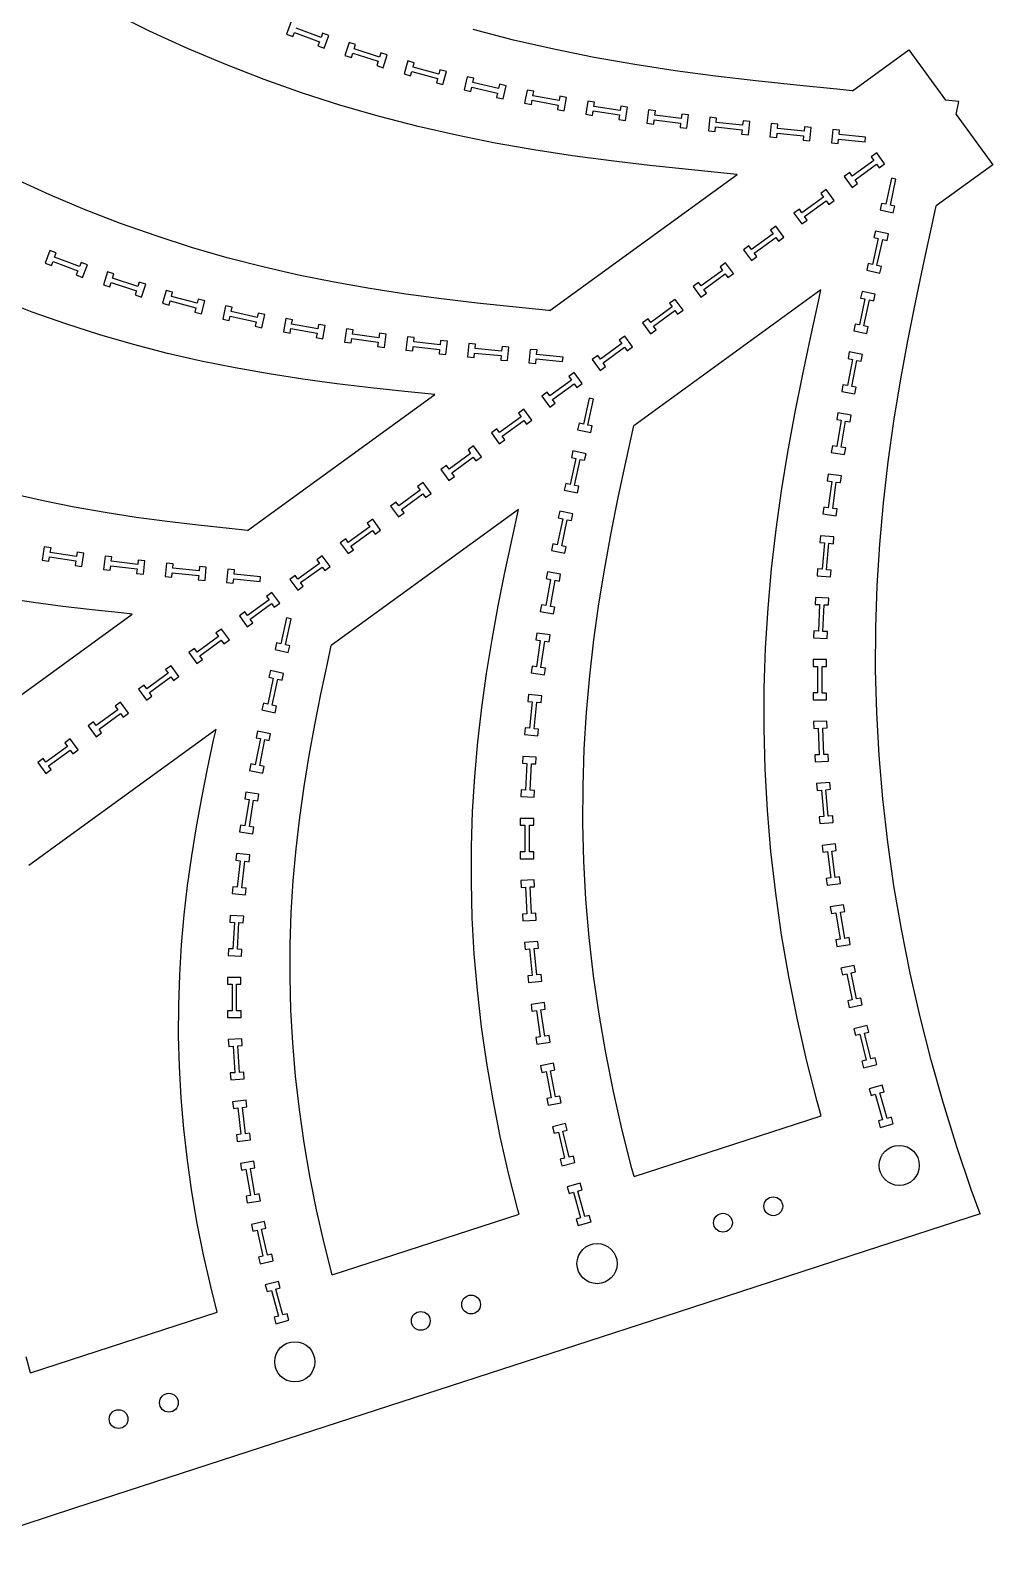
# Model space of a CAD drawing. Header units: inches. Extents: x 4 to 84.1, y 3.9 to 96.4.
# Drawn here: x 28.48 to 41.99, y 59.25 to 80.53 of the extents above; entities that cross this region are included whole.
import ezdxf

# ---------------------------------------------------------------- set-up
doc = ezdxf.new("R2010")
doc.units = ezdxf.units.IN
doc.layers.add('red', color=1, linetype='CONTINUOUS')

msp = doc.modelspace()

# ---------------------------------------------------------------- linework, layer by layer
for p, q in [((32.142, 80.654), (32.076, 80.477)), ((32.076, 80.477), (32.166, 80.443)), ((32.166, 80.443), (32.187, 80.502)), ((32.187, 80.502), (32.538, 80.372)), ((32.56, 80.432), (32.21, 80.562)), ((32.582, 80.491), (32.56, 80.432)), ((32.671, 80.458), (32.582, 80.491)), ((32.605, 80.28), (32.671, 80.458)), ((32.538, 80.372), (32.516, 80.314)), ((32.516, 80.314), (32.605, 80.28)), ((32.954, 80.36), (32.896, 80.18)), ((33.044, 80.33), (32.954, 80.36)), ((33.025, 80.271), (33.044, 80.33)), ((33.381, 80.156), (33.025, 80.271)), ((32.896, 80.18), (32.987, 80.151)), ((32.987, 80.151), (33.006, 80.21)), ((33.006, 80.21), (33.361, 80.096)), ((33.361, 80.096), (33.342, 80.036)), ((33.342, 80.036), (33.433, 80.007)), ((33.4, 80.216), (33.381, 80.156)), ((33.491, 80.187), (33.4, 80.216)), ((33.433, 80.007), (33.491, 80.187)), ((33.778, 80.101), (33.728, 79.919)), ((33.869, 80.076), (33.778, 80.101)), ((33.853, 80.016), (33.869, 80.076)), ((34.213, 79.917), (33.853, 80.016)), ((33.728, 79.919), (33.819, 79.894)), ((33.819, 79.894), (33.836, 79.954)), ((33.836, 79.954), (34.196, 79.855)), ((34.196, 79.855), (34.18, 79.795)), ((34.18, 79.795), (34.272, 79.77)), ((34.23, 79.977), (34.213, 79.917)), ((34.322, 79.952), (34.23, 79.977)), ((34.272, 79.77), (34.322, 79.952)), ((34.612, 79.879), (34.57, 79.695)), ((34.705, 79.858), (34.612, 79.879)), ((34.691, 79.797), (34.705, 79.858)), ((35.055, 79.714), (34.691, 79.797)), ((34.57, 79.695), (34.663, 79.674)), ((34.663, 79.674), (34.677, 79.735)), ((34.677, 79.735), (35.041, 79.651)), ((35.041, 79.651), (35.027, 79.59)), ((35.027, 79.59), (35.12, 79.569)), ((35.069, 79.775), (35.055, 79.714)), ((35.162, 79.753), (35.069, 79.775)), ((35.12, 79.569), (35.162, 79.753)), ((35.455, 79.692), (35.42, 79.507)), ((35.549, 79.675), (35.455, 79.692)), ((35.537, 79.613), (35.549, 79.675)), ((35.904, 79.545), (35.537, 79.613)), ((35.916, 79.606), (35.904, 79.545)), ((36.01, 79.588), (35.916, 79.606)), ((35.975, 79.403), (36.01, 79.588)), ((35.42, 79.507), (35.514, 79.489)), ((35.514, 79.489), (35.526, 79.551)), ((35.526, 79.551), (35.893, 79.482)), ((35.893, 79.482), (35.881, 79.42)), ((35.881, 79.42), (35.975, 79.403)), ((36.306, 79.538), (36.277, 79.352)), ((36.4, 79.524), (36.306, 79.538)), ((36.371, 79.337), (36.381, 79.399)), ((36.381, 79.399), (36.75, 79.343)), ((36.39, 79.462), (36.4, 79.524)), ((36.76, 79.406), (36.39, 79.462)), ((36.769, 79.468), (36.76, 79.406)), ((36.863, 79.454), (36.769, 79.468)), ((36.835, 79.267), (36.863, 79.454)), ((37.161, 79.413), (37.138, 79.226)), ((37.256, 79.401), (37.161, 79.413)), ((37.248, 79.339), (37.256, 79.401)), ((36.277, 79.352), (36.371, 79.337)), ((36.75, 79.343), (36.741, 79.281)), ((36.741, 79.281), (36.835, 79.267)), ((37.138, 79.226), (37.233, 79.214)), ((37.233, 79.214), (37.24, 79.276)), ((37.24, 79.276), (37.611, 79.23)), ((37.619, 79.293), (37.248, 79.339)), ((37.611, 79.23), (37.603, 79.168)), ((37.603, 79.168), (37.698, 79.156)), ((37.626, 79.355), (37.619, 79.293)), ((37.721, 79.344), (37.626, 79.355)), ((37.698, 79.156), (37.721, 79.344)), ((38.021, 79.31), (38.001, 79.122)), ((38.116, 79.3), (38.021, 79.31)), ((38.096, 79.112), (38.102, 79.174)), ((38.102, 79.174), (38.474, 79.136)), ((38.109, 79.238), (38.116, 79.3)), ((38.48, 79.199), (38.109, 79.238)), ((38.487, 79.261), (38.48, 79.199)), ((38.582, 79.251), (38.487, 79.261)), ((38.562, 79.063), (38.582, 79.251)), ((38.883, 79.222), (38.865, 79.034)), ((38.978, 79.213), (38.883, 79.222)), ((38.972, 79.151), (38.978, 79.213)), ((39.35, 79.177), (39.344, 79.115)), ((39.444, 79.168), (39.35, 79.177)), ((39.426, 78.98), (39.444, 79.168)), ((38.001, 79.122), (38.096, 79.112)), ((38.474, 79.136), (38.467, 79.073)), ((38.467, 79.073), (38.562, 79.063)), ((38.865, 79.034), (38.96, 79.025)), ((38.96, 79.025), (38.966, 79.087)), ((38.966, 79.087), (39.337, 79.051)), ((39.344, 79.115), (38.972, 79.151)), ((39.337, 79.051), (39.331, 78.989)), ((39.331, 78.989), (39.426, 78.98)), ((39.747, 79.139), (39.728, 78.951)), ((39.728, 78.951), (39.823, 78.941)), ((39.842, 79.129), (39.747, 79.139)), ((39.823, 78.941), (39.829, 79.003)), ((39.829, 79.003), (40.201, 78.966)), ((39.835, 79.067), (39.842, 79.129)), ((40.207, 79.03), (39.835, 79.067)), ((40.201, 78.966), (40.207, 79.03)), ((40.365, 78.811), (40.288, 78.755)), ((40.288, 78.755), (40.325, 78.704)), ((40.476, 78.658), (40.365, 78.811)), ((39.986, 78.535), (39.909, 78.479)), ((40.022, 78.485), (39.986, 78.535)), ((40.325, 78.704), (40.022, 78.485)), ((40.06, 78.433), (40.362, 78.653)), ((40.362, 78.653), (40.399, 78.602)), ((40.399, 78.602), (40.476, 78.658)), ((39.909, 78.479), (40.02, 78.326)), ((40.02, 78.326), (40.097, 78.382)), ((40.097, 78.382), (40.06, 78.433)), ((40.573, 78.454), (40.493, 78.089)), ((40.556, 78.075), (40.635, 78.44)), ((40.635, 78.44), (40.573, 78.454)), ((39.617, 78.19), (39.314, 77.97)), ((39.352, 77.919), (39.654, 78.138)), ((39.657, 78.297), (39.58, 78.241)), ((39.58, 78.241), (39.617, 78.19)), ((39.654, 78.138), (39.691, 78.088)), ((39.768, 78.144), (39.657, 78.297)), ((39.691, 78.088), (39.768, 78.144)), ((40.432, 78.102), (40.412, 78.009)), ((40.493, 78.089), (40.432, 78.102)), ((39.278, 78.021), (39.201, 77.965)), ((39.201, 77.965), (39.312, 77.812)), ((39.314, 77.97), (39.278, 78.021)), ((39.389, 77.868), (39.352, 77.919)), ((40.412, 78.009), (40.597, 77.969)), ((40.617, 78.062), (40.556, 78.075)), ((40.597, 77.969), (40.617, 78.062)), ((38.909, 77.676), (38.607, 77.456)), ((38.949, 77.782), (38.872, 77.726)), ((38.872, 77.726), (38.909, 77.676)), ((39.06, 77.629), (38.949, 77.782)), ((39.312, 77.812), (39.389, 77.868)), ((40.346, 77.713), (40.326, 77.62)), ((40.531, 77.672), (40.346, 77.713)), ((40.51, 77.579), (40.531, 77.672)), ((38.57, 77.507), (38.493, 77.451)), ((38.607, 77.456), (38.57, 77.507)), ((38.644, 77.404), (38.946, 77.624)), ((38.946, 77.624), (38.983, 77.573)), ((38.983, 77.573), (39.06, 77.629)), ((40.387, 77.607), (40.306, 77.242)), ((40.326, 77.62), (40.387, 77.607)), ((40.368, 77.228), (40.449, 77.593)), ((40.449, 77.593), (40.51, 77.579)), ((28.752, 77.439), (28.685, 77.263)), ((28.685, 77.263), (28.774, 77.229)), ((28.841, 77.406), (28.752, 77.439)), ((28.774, 77.229), (28.796, 77.287)), ((28.796, 77.287), (29.146, 77.155)), ((28.819, 77.347), (28.841, 77.406)), ((29.168, 77.214), (28.819, 77.347)), ((29.19, 77.273), (29.168, 77.214)), ((29.28, 77.239), (29.19, 77.273)), ((38.241, 77.268), (38.164, 77.212)), ((38.352, 77.115), (38.241, 77.268)), ((38.493, 77.451), (38.604, 77.298)), ((38.604, 77.298), (38.681, 77.354)), ((38.681, 77.354), (38.644, 77.404)), ((40.245, 77.255), (40.224, 77.162)), ((40.306, 77.242), (40.245, 77.255)), ((29.146, 77.155), (29.123, 77.096)), ((29.123, 77.096), (29.212, 77.062)), ((29.212, 77.062), (29.28, 77.239)), ((29.561, 77.14), (29.503, 76.96)), ((29.652, 77.11), (29.561, 77.14)), ((29.633, 77.051), (29.652, 77.11)), ((29.988, 76.935), (29.633, 77.051)), ((38.201, 77.161), (37.899, 76.942)), ((37.936, 76.89), (38.238, 77.11)), ((38.164, 77.212), (38.201, 77.161)), ((38.238, 77.11), (38.275, 77.059)), ((38.275, 77.059), (38.352, 77.115)), ((40.224, 77.162), (40.409, 77.122)), ((40.43, 77.215), (40.368, 77.228)), ((40.409, 77.122), (40.43, 77.215)), ((29.503, 76.96), (29.594, 76.93)), ((29.594, 76.93), (29.613, 76.99)), ((29.613, 76.99), (29.968, 76.875)), ((29.968, 76.875), (29.949, 76.815)), ((29.949, 76.815), (30.04, 76.786)), ((30.007, 76.995), (29.988, 76.935)), ((30.098, 76.965), (30.007, 76.995)), ((30.04, 76.786), (30.098, 76.965)), ((30.384, 76.88), (30.335, 76.698)), ((30.476, 76.855), (30.384, 76.88)), ((30.46, 76.795), (30.476, 76.855)), ((37.862, 76.992), (37.785, 76.936)), ((37.785, 76.936), (37.896, 76.784)), ((37.899, 76.942), (37.862, 76.992)), ((37.896, 76.784), (37.973, 76.84)), ((37.973, 76.84), (37.936, 76.89)), ((40.159, 76.865), (40.139, 76.772)), ((40.344, 76.826), (40.159, 76.865)), ((40.324, 76.733), (40.344, 76.826)), ((30.335, 76.698), (30.427, 76.673)), ((30.427, 76.673), (30.443, 76.733)), ((30.443, 76.733), (30.804, 76.636)), ((30.821, 76.698), (30.46, 76.795)), ((30.804, 76.636), (30.788, 76.575)), ((30.837, 76.758), (30.821, 76.698)), ((30.929, 76.733), (30.837, 76.758)), ((30.88, 76.551), (30.929, 76.733)), ((31.219, 76.662), (31.179, 76.477)), ((31.312, 76.642), (31.219, 76.662)), ((31.299, 76.581), (31.312, 76.642)), ((37.493, 76.647), (37.191, 76.428)), ((37.533, 76.754), (37.456, 76.698)), ((37.456, 76.698), (37.493, 76.647)), ((37.644, 76.601), (37.533, 76.754)), ((40.2, 76.759), (40.123, 76.394)), ((40.139, 76.772), (40.2, 76.759)), ((40.185, 76.381), (40.263, 76.746)), ((40.263, 76.746), (40.324, 76.733)), ((30.788, 76.575), (30.88, 76.551)), ((31.179, 76.477), (31.272, 76.457)), ((31.272, 76.457), (31.285, 76.518)), ((31.285, 76.518), (31.65, 76.438)), ((31.664, 76.5), (31.299, 76.581)), ((31.65, 76.438), (31.637, 76.377)), ((31.677, 76.561), (31.664, 76.5)), ((31.77, 76.541), (31.677, 76.561)), ((31.73, 76.356), (31.77, 76.541)), ((32.064, 76.484), (32.032, 76.297)), ((32.158, 76.467), (32.064, 76.484)), ((32.147, 76.406), (32.158, 76.467)), ((32.515, 76.341), (32.147, 76.406)), ((32.526, 76.403), (32.515, 76.341)), ((32.62, 76.387), (32.526, 76.403)), ((37.154, 76.478), (37.077, 76.422)), ((37.077, 76.422), (37.188, 76.269)), ((37.191, 76.428), (37.154, 76.478)), ((37.228, 76.376), (37.531, 76.595)), ((37.531, 76.595), (37.567, 76.545)), ((37.567, 76.545), (37.644, 76.601)), ((40.061, 76.407), (40.042, 76.314)), ((40.123, 76.394), (40.061, 76.407)), ((31.637, 76.377), (31.73, 76.356)), ((32.032, 76.297), (32.126, 76.281)), ((32.126, 76.281), (32.136, 76.343)), ((32.136, 76.343), (32.504, 76.278)), ((32.504, 76.278), (32.493, 76.217)), ((32.493, 76.217), (32.587, 76.2)), ((32.587, 76.2), (32.62, 76.387)), ((32.916, 76.341), (32.891, 76.154)), ((33.011, 76.328), (32.916, 76.341)), ((32.985, 76.141), (32.994, 76.203)), ((32.994, 76.203), (33.364, 76.152)), ((33.002, 76.266), (33.011, 76.328)), ((33.372, 76.215), (33.002, 76.266)), ((33.381, 76.277), (33.372, 76.215)), ((33.475, 76.264), (33.381, 76.277)), ((33.45, 76.077), (33.475, 76.264)), ((33.774, 76.228), (33.753, 76.04)), ((33.869, 76.217), (33.774, 76.228)), ((33.862, 76.155), (33.869, 76.217)), ((34.24, 76.176), (34.233, 76.114)), ((34.335, 76.166), (34.24, 76.176)), ((36.825, 76.239), (36.748, 76.183)), ((36.748, 76.183), (36.785, 76.133)), ((36.936, 76.086), (36.825, 76.239)), ((37.188, 76.269), (37.265, 76.325)), ((37.265, 76.325), (37.228, 76.376)), ((40.042, 76.314), (40.226, 76.274)), ((40.246, 76.368), (40.185, 76.381)), ((40.226, 76.274), (40.246, 76.368)), ((32.891, 76.154), (32.985, 76.141)), ((33.364, 76.152), (33.355, 76.09)), ((33.355, 76.09), (33.45, 76.077)), ((33.753, 76.04), (33.848, 76.03)), ((33.848, 76.03), (33.855, 76.092)), ((33.855, 76.092), (34.226, 76.051)), ((34.233, 76.114), (33.862, 76.155)), ((34.226, 76.051), (34.219, 75.988)), ((34.219, 75.988), (34.314, 75.978)), ((34.314, 75.978), (34.335, 76.166)), ((34.635, 76.136), (34.617, 75.947)), ((34.73, 76.126), (34.635, 76.136)), ((34.712, 75.938), (34.718, 76)), ((34.718, 76), (35.09, 75.964)), ((34.724, 76.064), (34.73, 76.126)), ((35.096, 76.028), (34.724, 76.064)), ((35.09, 75.964), (35.084, 75.902)), ((35.102, 76.09), (35.096, 76.028)), ((35.197, 76.081), (35.102, 76.09)), ((35.178, 75.893), (35.197, 76.081)), ((35.499, 76.052), (35.48, 75.864)), ((35.594, 76.043), (35.499, 76.052)), ((35.588, 75.981), (35.594, 76.043)), ((35.959, 75.944), (35.588, 75.981)), ((36.446, 75.964), (36.369, 75.908)), ((36.483, 75.913), (36.446, 75.964)), ((36.785, 76.133), (36.483, 75.913)), ((36.521, 75.861), (36.823, 76.081)), ((36.823, 76.081), (36.859, 76.03)), ((36.859, 76.03), (36.936, 76.086)), ((39.98, 76.015), (39.962, 75.921)), ((40.166, 75.979), (39.98, 76.015)), ((40.148, 75.885), (40.166, 75.979)), ((34.617, 75.947), (34.712, 75.938)), ((35.084, 75.902), (35.178, 75.893)), ((35.48, 75.864), (35.575, 75.855)), ((35.575, 75.855), (35.581, 75.917)), ((35.581, 75.917), (35.953, 75.88)), ((35.953, 75.88), (35.959, 75.944)), ((36.369, 75.908), (36.48, 75.755)), ((36.48, 75.755), (36.557, 75.811)), ((36.557, 75.811), (36.521, 75.861)), ((40.024, 75.909), (39.953, 75.543)), ((39.962, 75.921), (40.024, 75.909)), ((40.015, 75.53), (40.086, 75.897)), ((40.086, 75.897), (40.148, 75.885)), ((36.077, 75.618), (35.775, 75.399)), ((35.813, 75.347), (36.115, 75.567)), ((36.117, 75.725), (36.04, 75.669)), ((36.04, 75.669), (36.077, 75.618)), ((36.115, 75.567), (36.152, 75.516)), ((36.229, 75.572), (36.117, 75.725)), ((36.152, 75.516), (36.229, 75.572)), ((39.891, 75.554), (39.873, 75.461)), ((39.953, 75.543), (39.891, 75.554)), ((35.738, 75.449), (35.661, 75.393)), ((35.661, 75.393), (35.772, 75.241)), ((35.775, 75.399), (35.738, 75.449)), ((35.849, 75.297), (35.813, 75.347)), ((36.325, 75.368), (36.245, 75.003)), ((36.308, 74.989), (36.388, 75.354)), ((36.388, 75.354), (36.325, 75.368)), ((39.873, 75.461), (40.059, 75.425)), ((40.077, 75.519), (40.015, 75.53)), ((40.059, 75.425), (40.077, 75.519)), ((35.41, 75.211), (35.333, 75.155)), ((35.333, 75.155), (35.369, 75.104)), ((35.521, 75.058), (35.41, 75.211)), ((35.772, 75.241), (35.849, 75.297)), ((39.819, 75.16), (39.803, 75.066)), ((40.005, 75.129), (39.819, 75.16)), ((39.99, 75.035), (40.005, 75.129)), ((35.03, 74.935), (34.953, 74.879)), ((35.067, 74.885), (35.03, 74.935)), ((35.369, 75.104), (35.067, 74.885)), ((35.105, 74.833), (35.407, 75.052)), ((35.407, 75.052), (35.444, 75.002)), ((35.444, 75.002), (35.521, 75.058)), ((36.184, 75.016), (36.164, 74.923)), ((36.164, 74.923), (36.349, 74.883)), ((36.245, 75.003), (36.184, 75.016)), ((36.369, 74.976), (36.308, 74.989)), ((36.349, 74.883), (36.369, 74.976)), ((39.803, 75.066), (39.865, 75.056)), ((39.865, 75.056), (39.804, 74.687)), ((39.867, 74.677), (39.928, 75.045)), ((39.928, 75.045), (39.99, 75.035)), ((34.702, 74.696), (34.625, 74.64)), ((34.813, 74.543), (34.702, 74.696)), ((34.953, 74.879), (35.064, 74.726)), ((35.064, 74.726), (35.141, 74.782)), ((35.141, 74.782), (35.105, 74.833)), ((39.743, 74.697), (39.727, 74.603)), ((39.804, 74.687), (39.743, 74.697)), ((34.661, 74.59), (34.359, 74.37)), ((34.397, 74.319), (34.699, 74.538)), ((34.625, 74.64), (34.661, 74.59)), ((34.699, 74.538), (34.736, 74.487)), ((34.736, 74.487), (34.813, 74.543)), ((36.138, 74.521), (36.058, 74.156)), ((36.098, 74.627), (36.077, 74.534)), ((36.077, 74.534), (36.138, 74.521)), ((36.282, 74.587), (36.098, 74.627)), ((36.121, 74.142), (36.201, 74.507)), ((36.201, 74.507), (36.262, 74.494)), ((36.262, 74.494), (36.282, 74.587)), ((39.727, 74.603), (39.914, 74.573)), ((39.929, 74.667), (39.867, 74.677)), ((39.914, 74.573), (39.929, 74.667)), ((34.322, 74.421), (34.245, 74.365)), ((34.245, 74.365), (34.357, 74.212)), ((34.359, 74.37), (34.322, 74.421)), ((34.357, 74.212), (34.434, 74.268)), ((34.434, 74.268), (34.397, 74.319)), ((39.682, 74.3), (39.67, 74.205)), ((39.87, 74.276), (39.682, 74.3)), ((39.857, 74.181), (39.87, 74.276)), ((33.954, 74.076), (33.651, 73.856)), ((33.994, 74.182), (33.917, 74.126)), ((33.917, 74.126), (33.954, 74.076)), ((34.105, 74.029), (33.994, 74.182)), ((35.997, 74.169), (35.976, 74.076)), ((35.976, 74.076), (36.161, 74.036)), ((36.058, 74.156), (35.997, 74.169)), ((36.182, 74.129), (36.121, 74.142)), ((36.161, 74.036), (36.182, 74.129)), ((39.67, 74.205), (39.732, 74.197)), ((39.732, 74.197), (39.684, 73.827)), ((39.747, 73.819), (39.795, 74.189)), ((39.795, 74.189), (39.857, 74.181)), ((33.615, 73.907), (33.538, 73.851)), ((33.538, 73.851), (33.649, 73.698)), ((33.651, 73.856), (33.615, 73.907)), ((33.689, 73.804), (33.991, 74.024)), ((33.991, 74.024), (34.028, 73.973)), ((34.028, 73.973), (34.105, 74.029)), ((33.286, 73.668), (33.209, 73.612)), ((33.397, 73.515), (33.286, 73.668)), ((33.649, 73.698), (33.726, 73.754)), ((33.726, 73.754), (33.689, 73.804)), ((35.954, 73.673), (35.878, 73.307)), ((35.912, 73.779), (35.893, 73.685)), ((35.893, 73.685), (35.954, 73.673)), ((36.097, 73.74), (35.912, 73.779)), ((35.941, 73.294), (36.016, 73.66)), ((36.016, 73.66), (36.078, 73.647)), ((36.078, 73.647), (36.097, 73.74)), ((39.622, 73.835), (39.61, 73.74)), ((39.61, 73.74), (39.797, 73.716)), ((39.684, 73.827), (39.622, 73.835)), ((39.809, 73.811), (39.747, 73.819)), ((39.797, 73.716), (39.809, 73.811)), ((33.246, 73.561), (32.943, 73.342)), ((32.981, 73.29), (33.283, 73.509)), ((33.209, 73.612), (33.246, 73.561)), ((33.283, 73.509), (33.32, 73.459)), ((33.32, 73.459), (33.397, 73.515)), ((39.576, 73.435), (39.568, 73.34)), ((39.764, 73.418), (39.576, 73.435)), ((39.756, 73.323), (39.764, 73.418)), ((28.674, 73.278), (28.644, 73.091)), ((28.768, 73.263), (28.674, 73.278)), ((28.758, 73.201), (28.768, 73.263)), ((29.127, 73.143), (28.758, 73.201)), ((29.137, 73.205), (29.127, 73.143)), ((29.231, 73.19), (29.137, 73.205)), ((32.907, 73.392), (32.83, 73.336)), ((32.83, 73.336), (32.941, 73.183)), ((32.943, 73.342), (32.907, 73.392)), ((32.941, 73.183), (33.018, 73.239)), ((33.018, 73.239), (32.981, 73.29)), ((35.817, 73.32), (35.798, 73.226)), ((35.798, 73.226), (35.983, 73.188)), ((35.878, 73.307), (35.817, 73.32)), ((36.002, 73.281), (35.941, 73.294)), ((35.983, 73.188), (36.002, 73.281)), ((39.568, 73.34), (39.63, 73.335)), ((39.63, 73.335), (39.597, 72.963)), ((39.66, 72.957), (39.694, 73.329)), ((39.694, 73.329), (39.756, 73.323)), ((28.644, 73.091), (28.738, 73.077)), ((28.738, 73.077), (28.748, 73.138)), ((28.748, 73.138), (29.117, 73.08)), ((29.117, 73.08), (29.107, 73.018)), ((29.107, 73.018), (29.201, 73.003)), ((29.201, 73.003), (29.231, 73.19)), ((29.528, 73.149), (29.505, 72.962)), ((29.623, 73.138), (29.528, 73.149)), ((29.6, 72.95), (29.608, 73.012)), ((29.608, 73.012), (29.978, 72.968)), ((29.615, 73.076), (29.623, 73.138)), ((29.986, 73.031), (29.615, 73.076)), ((29.994, 73.093), (29.986, 73.031)), ((30.088, 73.082), (29.994, 73.093)), ((30.065, 72.894), (30.088, 73.082)), ((30.388, 73.05), (30.369, 72.862)), ((30.483, 73.04), (30.388, 73.05)), ((30.477, 72.978), (30.483, 73.04)), ((30.855, 73.003), (30.848, 72.941)), ((30.949, 72.994), (30.855, 73.003)), ((30.931, 72.806), (30.949, 72.994)), ((32.538, 73.047), (32.236, 72.827)), ((32.273, 72.776), (32.575, 72.995)), ((32.578, 73.153), (32.501, 73.097)), ((32.501, 73.097), (32.538, 73.047)), ((32.575, 72.995), (32.612, 72.945)), ((32.689, 73.001), (32.578, 73.153)), ((32.612, 72.945), (32.689, 73.001)), ((29.505, 72.962), (29.6, 72.95)), ((29.978, 72.968), (29.971, 72.905)), ((29.971, 72.905), (30.065, 72.894)), ((30.369, 72.862), (30.464, 72.852)), ((30.464, 72.852), (30.47, 72.914)), ((30.47, 72.914), (30.842, 72.877)), ((30.848, 72.941), (30.477, 72.978)), ((30.842, 72.877), (30.836, 72.815)), ((30.836, 72.815), (30.931, 72.806)), ((31.252, 72.965), (31.233, 72.777)), ((31.233, 72.777), (31.328, 72.768)), ((31.346, 72.956), (31.252, 72.965)), ((31.328, 72.768), (31.334, 72.83)), ((31.334, 72.83), (31.706, 72.794)), ((31.34, 72.894), (31.346, 72.956)), ((31.712, 72.857), (31.34, 72.894)), ((31.706, 72.794), (31.712, 72.857)), ((32.199, 72.878), (32.122, 72.822)), ((32.122, 72.822), (32.233, 72.669)), ((32.236, 72.827), (32.199, 72.878)), ((32.31, 72.725), (32.273, 72.776)), ((35.784, 72.821), (35.718, 72.454)), ((35.739, 72.926), (35.722, 72.832)), ((35.722, 72.832), (35.784, 72.821)), ((35.925, 72.893), (35.739, 72.926)), ((35.781, 72.442), (35.847, 72.81)), ((35.847, 72.81), (35.908, 72.799)), ((35.908, 72.799), (35.925, 72.893)), ((39.534, 72.968), (39.526, 72.873)), ((39.526, 72.873), (39.714, 72.857)), ((39.597, 72.963), (39.534, 72.968)), ((39.723, 72.951), (39.66, 72.957)), ((39.714, 72.857), (39.723, 72.951)), ((31.87, 72.639), (31.793, 72.583)), ((31.793, 72.583), (31.83, 72.533)), ((31.981, 72.486), (31.87, 72.639)), ((32.233, 72.669), (32.31, 72.725)), ((39.505, 72.567), (39.501, 72.471)), ((39.694, 72.558), (39.505, 72.567)), ((31.491, 72.364), (31.414, 72.308)), ((31.528, 72.313), (31.491, 72.364)), ((31.83, 72.533), (31.528, 72.313)), ((31.565, 72.261), (31.867, 72.481)), ((31.867, 72.481), (31.904, 72.43)), ((31.904, 72.43), (31.981, 72.486)), ((35.656, 72.465), (35.639, 72.371)), ((35.639, 72.371), (35.825, 72.337)), ((35.718, 72.454), (35.656, 72.465)), ((35.842, 72.431), (35.781, 72.442)), ((35.825, 72.337), (35.842, 72.431)), ((39.501, 72.471), (39.563, 72.468)), ((39.563, 72.468), (39.546, 72.095)), ((39.61, 72.092), (39.627, 72.465)), ((39.627, 72.465), (39.689, 72.463)), ((39.689, 72.463), (39.694, 72.558)), ((31.414, 72.308), (31.525, 72.155)), ((31.525, 72.155), (31.602, 72.211)), ((31.602, 72.211), (31.565, 72.261)), ((32.077, 72.282), (31.997, 71.917)), ((32.06, 71.903), (32.14, 72.268)), ((32.14, 72.268), (32.077, 72.282)), ((31.122, 72.018), (30.82, 71.799)), ((30.857, 71.747), (31.16, 71.966)), ((31.162, 72.125), (31.085, 72.069)), ((31.085, 72.069), (31.122, 72.018)), ((31.16, 71.966), (31.196, 71.916)), ((31.273, 71.972), (31.162, 72.125)), ((31.196, 71.916), (31.273, 71.972)), ((31.936, 71.931), (31.916, 71.838)), ((31.997, 71.917), (31.936, 71.931)), ((35.59, 72.068), (35.576, 71.973)), ((35.576, 71.973), (35.638, 71.965)), ((35.638, 71.965), (35.586, 71.595)), ((35.777, 72.041), (35.59, 72.068)), ((35.649, 71.586), (35.702, 71.956)), ((35.702, 71.956), (35.764, 71.947)), ((35.764, 71.947), (35.777, 72.041)), ((39.483, 72.098), (39.479, 72.003)), ((39.479, 72.003), (39.668, 71.994)), ((39.546, 72.095), (39.483, 72.098)), ((39.672, 72.089), (39.61, 72.092)), ((39.668, 71.994), (39.672, 72.089)), ((30.783, 71.849), (30.706, 71.793)), ((30.706, 71.793), (30.817, 71.64)), ((30.82, 71.799), (30.783, 71.849)), ((30.894, 71.696), (30.857, 71.747)), ((31.916, 71.838), (32.1, 71.797)), ((32.121, 71.89), (32.06, 71.903)), ((32.1, 71.797), (32.121, 71.89)), ((30.414, 71.504), (30.112, 71.284)), ((30.454, 71.61), (30.377, 71.555)), ((30.377, 71.555), (30.414, 71.504)), ((30.565, 71.458), (30.454, 71.61)), ((30.817, 71.64), (30.894, 71.696)), ((31.849, 71.541), (31.829, 71.448)), ((32.034, 71.501), (31.849, 71.541)), ((32.014, 71.408), (32.034, 71.501)), ((35.524, 71.604), (35.51, 71.509)), ((35.51, 71.509), (35.697, 71.483)), ((35.586, 71.595), (35.524, 71.604)), ((35.711, 71.577), (35.649, 71.586)), ((35.697, 71.483), (35.711, 71.577)), ((39.66, 71.695), (39.471, 71.696)), ((39.471, 71.696), (39.471, 71.6)), ((39.471, 71.6), (39.534, 71.6)), ((39.534, 71.6), (39.533, 71.227)), ((39.597, 71.226), (39.598, 71.6)), ((39.598, 71.6), (39.66, 71.6)), ((39.66, 71.6), (39.66, 71.695)), ((30.075, 71.335), (29.998, 71.279)), ((30.112, 71.284), (30.075, 71.335)), ((30.15, 71.233), (30.452, 71.452)), ((30.452, 71.452), (30.488, 71.402)), ((30.488, 71.402), (30.565, 71.458)), ((31.89, 71.435), (31.811, 71.07)), ((31.829, 71.448), (31.89, 71.435)), ((31.873, 71.056), (31.953, 71.421)), ((31.953, 71.421), (32.014, 71.408)), ((29.746, 71.096), (29.669, 71.04)), ((29.858, 70.943), (29.746, 71.096)), ((29.998, 71.279), (30.109, 71.126)), ((30.109, 71.126), (30.186, 71.182)), ((30.186, 71.182), (30.15, 71.233)), ((31.75, 71.083), (31.729, 70.99)), ((31.811, 71.07), (31.75, 71.083)), ((35.473, 71.204), (35.464, 71.109)), ((35.464, 71.109), (35.526, 71.103)), ((35.661, 71.185), (35.473, 71.204)), ((35.526, 71.103), (35.49, 70.731)), ((35.553, 70.725), (35.59, 71.097)), ((35.59, 71.097), (35.652, 71.091)), ((35.652, 71.091), (35.661, 71.185)), ((39.533, 71.227), (39.47, 71.227)), ((39.47, 71.227), (39.47, 71.132)), ((39.47, 71.132), (39.659, 71.131)), ((39.659, 71.226), (39.597, 71.226)), ((39.659, 71.131), (39.659, 71.226)), ((29.706, 70.99), (29.404, 70.77)), ((29.442, 70.718), (29.744, 70.938)), ((29.669, 71.04), (29.706, 70.99)), ((29.744, 70.938), (29.781, 70.887)), ((29.781, 70.887), (29.858, 70.943)), ((31.729, 70.99), (31.914, 70.95)), ((31.934, 71.043), (31.873, 71.056)), ((31.914, 70.95), (31.934, 71.043)), ((29.367, 70.821), (29.29, 70.765)), ((29.29, 70.765), (29.401, 70.612)), ((29.404, 70.77), (29.367, 70.821)), ((29.401, 70.612), (29.478, 70.668)), ((29.478, 70.668), (29.442, 70.718)), ((31.666, 70.691), (31.648, 70.598)), ((31.851, 70.655), (31.666, 70.691)), ((31.833, 70.561), (31.851, 70.655)), ((35.427, 70.737), (35.418, 70.643)), ((35.49, 70.731), (35.427, 70.737)), ((35.616, 70.719), (35.553, 70.725)), ((35.606, 70.624), (35.616, 70.719)), ((39.665, 70.832), (39.476, 70.824)), ((39.476, 70.824), (39.48, 70.729)), ((39.48, 70.729), (39.542, 70.731)), ((39.542, 70.731), (39.557, 70.358)), ((39.606, 70.734), (39.668, 70.737)), ((39.621, 70.361), (39.606, 70.734)), ((39.668, 70.737), (39.665, 70.832)), ((28.998, 70.475), (28.696, 70.256)), ((29.039, 70.582), (28.962, 70.526)), ((28.962, 70.526), (28.998, 70.475)), ((29.15, 70.429), (29.039, 70.582)), ((31.709, 70.586), (31.637, 70.219)), ((31.648, 70.598), (31.709, 70.586)), ((31.7, 70.207), (31.772, 70.573)), ((31.772, 70.573), (31.833, 70.561)), ((35.418, 70.643), (35.606, 70.624)), ((28.659, 70.306), (28.582, 70.25)), ((28.582, 70.25), (28.693, 70.097)), ((28.696, 70.256), (28.659, 70.306)), ((28.734, 70.204), (29.036, 70.424)), ((29.036, 70.424), (29.073, 70.373)), ((29.073, 70.373), (29.15, 70.429)), ((31.576, 70.231), (31.557, 70.138)), ((31.637, 70.219), (31.576, 70.231)), ((35.395, 70.335), (35.39, 70.24)), ((35.39, 70.24), (35.453, 70.237)), ((35.584, 70.326), (35.395, 70.335)), ((35.453, 70.237), (35.434, 69.864)), ((35.498, 69.861), (35.517, 70.234)), ((35.517, 70.234), (35.579, 70.231)), ((35.579, 70.231), (35.584, 70.326)), ((39.557, 70.358), (39.495, 70.356)), ((39.495, 70.356), (39.499, 70.26)), ((39.499, 70.26), (39.688, 70.268)), ((39.684, 70.363), (39.621, 70.361)), ((39.688, 70.268), (39.684, 70.363)), ((28.693, 70.097), (28.77, 70.153)), ((28.77, 70.153), (28.734, 70.204)), ((31.557, 70.138), (31.743, 70.101)), ((31.761, 70.195), (31.7, 70.207)), ((31.743, 70.101), (31.761, 70.195)), ((31.503, 69.835), (31.488, 69.741)), ((31.689, 69.806), (31.503, 69.835)), ((31.675, 69.712), (31.689, 69.806)), ((35.372, 69.867), (35.367, 69.772)), ((35.434, 69.864), (35.372, 69.867)), ((35.56, 69.858), (35.498, 69.861)), ((35.556, 69.763), (35.56, 69.858)), ((39.707, 69.969), (39.518, 69.954)), ((39.518, 69.954), (39.526, 69.859)), ((39.526, 69.859), (39.588, 69.864)), ((39.588, 69.864), (39.62, 69.492)), ((39.652, 69.869), (39.715, 69.874)), ((39.684, 69.497), (39.652, 69.869)), ((39.715, 69.874), (39.707, 69.969)), ((31.488, 69.741), (31.55, 69.731)), ((31.55, 69.731), (31.491, 69.363)), ((31.554, 69.353), (31.613, 69.721)), ((31.613, 69.721), (31.675, 69.712)), ((35.367, 69.772), (35.556, 69.763)), ((31.429, 69.372), (31.414, 69.278)), ((31.491, 69.363), (31.429, 69.372)), ((35.548, 69.464), (35.359, 69.464)), ((35.359, 69.464), (35.359, 69.369)), ((35.359, 69.369), (35.422, 69.369)), ((35.422, 69.369), (35.422, 68.995)), ((35.486, 69.369), (35.548, 69.369)), ((35.486, 68.995), (35.486, 69.369)), ((35.548, 69.369), (35.548, 69.464)), ((39.62, 69.492), (39.558, 69.486)), ((39.558, 69.486), (39.566, 69.392)), ((39.566, 69.392), (39.754, 69.407)), ((39.746, 69.502), (39.684, 69.497)), ((39.754, 69.407), (39.746, 69.502)), ((31.414, 69.278), (31.601, 69.249)), ((31.616, 69.343), (31.554, 69.353)), ((31.601, 69.249), (31.616, 69.343)), ((31.373, 68.973), (31.363, 68.878)), ((31.561, 68.952), (31.373, 68.973)), ((31.55, 68.858), (31.561, 68.952)), ((35.422, 68.995), (35.359, 68.995)), ((35.359, 68.995), (35.359, 68.9)), ((35.548, 68.995), (35.486, 68.995)), ((35.548, 68.9), (35.548, 68.995)), ((39.785, 69.109), (39.598, 69.086)), ((39.598, 69.086), (39.61, 68.991)), ((39.61, 68.991), (39.672, 68.999)), ((39.672, 68.999), (39.719, 68.629)), ((39.735, 69.007), (39.797, 69.015)), ((39.782, 68.637), (39.735, 69.007)), ((39.797, 69.015), (39.785, 69.109)), ((31.363, 68.878), (31.425, 68.871)), ((31.425, 68.871), (31.384, 68.5)), ((31.448, 68.493), (31.488, 68.864)), ((31.488, 68.864), (31.55, 68.858)), ((35.359, 68.9), (35.548, 68.9)), ((35.555, 68.601), (35.367, 68.592)), ((35.367, 68.592), (35.371, 68.496)), ((35.56, 68.506), (35.555, 68.601)), ((39.719, 68.629), (39.657, 68.621)), ((39.657, 68.621), (39.669, 68.526)), ((39.669, 68.526), (39.856, 68.55)), ((39.844, 68.644), (39.782, 68.637)), ((39.856, 68.55), (39.844, 68.644)), ((31.322, 68.507), (31.311, 68.412)), ((31.311, 68.412), (31.499, 68.392)), ((31.384, 68.5), (31.322, 68.507)), ((31.51, 68.486), (31.448, 68.493)), ((31.499, 68.392), (31.51, 68.486)), ((35.371, 68.496), (35.434, 68.5)), ((35.434, 68.5), (35.452, 68.127)), ((35.498, 68.503), (35.56, 68.506)), ((35.516, 68.13), (35.498, 68.503)), ((31.286, 68.104), (31.281, 68.009)), ((31.475, 68.094), (31.286, 68.104)), ((31.469, 67.999), (31.475, 68.094)), ((35.452, 68.127), (35.39, 68.123)), ((35.39, 68.123), (35.394, 68.028)), ((35.578, 68.133), (35.516, 68.13)), ((35.583, 68.038), (35.578, 68.133)), ((39.9, 68.253), (39.713, 68.222)), ((39.713, 68.222), (39.729, 68.128)), ((39.729, 68.128), (39.791, 68.139)), ((39.791, 68.139), (39.852, 67.77)), ((39.854, 68.149), (39.915, 68.159)), ((39.915, 67.781), (39.854, 68.149)), ((39.915, 68.159), (39.9, 68.253)), ((31.281, 68.009), (31.343, 68.006)), ((31.343, 68.006), (31.323, 67.633)), ((31.387, 67.629), (31.407, 68.002)), ((31.407, 68.002), (31.469, 67.999)), ((35.394, 68.028), (35.583, 68.038)), ((35.605, 67.739), (35.417, 67.721)), ((35.417, 67.721), (35.426, 67.626)), ((35.615, 67.645), (35.605, 67.739)), ((39.852, 67.77), (39.791, 67.76)), ((39.791, 67.76), (39.806, 67.666)), ((39.806, 67.666), (39.993, 67.697)), ((39.977, 67.791), (39.915, 67.781)), ((39.993, 67.697), (39.977, 67.791)), ((31.26, 67.636), (31.255, 67.541)), ((31.255, 67.541), (31.444, 67.531)), ((31.323, 67.633), (31.26, 67.636)), ((31.449, 67.626), (31.387, 67.629)), ((31.444, 67.531), (31.449, 67.626)), ((35.426, 67.626), (35.489, 67.632)), ((35.489, 67.632), (35.525, 67.261)), ((35.552, 67.639), (35.615, 67.645)), ((35.589, 67.267), (35.552, 67.639)), ((35.525, 67.261), (35.463, 67.254)), ((35.463, 67.254), (35.472, 67.16)), ((35.651, 67.273), (35.589, 67.267)), ((35.66, 67.178), (35.651, 67.273)), ((40.048, 67.402), (39.863, 67.364)), ((39.863, 67.364), (39.882, 67.271)), ((39.882, 67.271), (39.943, 67.283)), ((39.943, 67.283), (40.019, 66.918)), ((40.006, 67.296), (40.067, 67.309)), ((40.082, 66.931), (40.006, 67.296)), ((40.067, 67.309), (40.048, 67.402)), ((31.436, 67.233), (31.247, 67.232)), ((31.247, 67.232), (31.247, 67.137)), ((31.247, 67.137), (31.31, 67.137)), ((31.31, 67.137), (31.311, 66.763)), ((31.374, 67.137), (31.436, 67.137)), ((31.375, 66.764), (31.374, 67.137)), ((31.436, 67.137), (31.436, 67.233)), ((35.472, 67.16), (35.66, 67.178)), ((35.697, 66.881), (35.51, 66.854)), ((35.51, 66.854), (35.523, 66.76)), ((35.71, 66.787), (35.697, 66.881)), ((40.019, 66.918), (39.958, 66.905)), ((39.958, 66.905), (39.977, 66.812)), ((39.977, 66.812), (40.162, 66.85)), ((40.143, 66.943), (40.082, 66.931)), ((40.162, 66.85), (40.143, 66.943)), ((31.311, 66.763), (31.248, 66.763)), ((31.248, 66.763), (31.249, 66.668)), ((31.249, 66.668), (31.438, 66.669)), ((31.437, 66.764), (31.375, 66.764)), ((31.438, 66.669), (31.437, 66.764)), ((35.523, 66.76), (35.585, 66.769)), ((35.585, 66.769), (35.639, 66.399)), ((35.648, 66.778), (35.71, 66.787)), ((35.702, 66.408), (35.648, 66.778)), ((35.639, 66.399), (35.577, 66.39)), ((35.577, 66.39), (35.591, 66.296)), ((35.764, 66.417), (35.702, 66.408)), ((35.778, 66.323), (35.764, 66.417)), ((40.229, 66.558), (40.045, 66.512)), ((40.045, 66.512), (40.068, 66.42)), ((40.068, 66.42), (40.129, 66.435)), ((40.129, 66.435), (40.218, 66.072)), ((40.191, 66.45), (40.252, 66.465)), ((40.28, 66.088), (40.191, 66.45)), ((40.252, 66.465), (40.229, 66.558)), ((31.447, 66.37), (31.258, 66.359)), ((31.258, 66.359), (31.264, 66.264)), ((31.264, 66.264), (31.326, 66.268)), ((31.326, 66.268), (31.349, 65.895)), ((31.39, 66.272), (31.453, 66.275)), ((31.413, 65.899), (31.39, 66.272)), ((31.453, 66.275), (31.447, 66.37)), ((35.591, 66.296), (35.778, 66.323)), ((35.827, 66.028), (35.642, 65.992)), ((35.642, 65.992), (35.66, 65.899)), ((35.845, 65.934), (35.827, 66.028)), ((40.218, 66.072), (40.157, 66.057)), ((40.157, 66.057), (40.18, 65.965)), ((40.18, 65.965), (40.364, 66.01)), ((40.341, 66.103), (40.28, 66.088)), ((40.364, 66.01), (40.341, 66.103)), ((31.349, 65.895), (31.286, 65.891)), ((31.286, 65.891), (31.292, 65.796)), ((31.292, 65.796), (31.481, 65.807)), ((31.475, 65.902), (31.413, 65.899)), ((31.481, 65.807), (31.475, 65.902)), ((35.66, 65.899), (35.721, 65.91)), ((35.721, 65.91), (35.791, 65.544)), ((35.784, 65.922), (35.845, 65.934)), ((35.854, 65.556), (35.784, 65.922)), ((35.791, 65.544), (35.73, 65.532)), ((35.915, 65.567), (35.854, 65.556)), ((35.933, 65.474), (35.915, 65.567)), ((40.441, 65.72), (40.259, 65.668)), ((40.259, 65.668), (40.285, 65.577)), ((40.285, 65.577), (40.345, 65.594)), ((40.345, 65.594), (40.448, 65.235)), ((40.407, 65.611), (40.467, 65.628)), ((40.51, 65.252), (40.407, 65.611)), ((40.467, 65.628), (40.441, 65.72)), ((31.507, 65.51), (31.319, 65.488)), ((31.319, 65.488), (31.33, 65.394)), ((31.33, 65.394), (31.392, 65.401)), ((31.392, 65.401), (31.436, 65.03)), ((31.456, 65.408), (31.518, 65.415)), ((31.499, 65.037), (31.456, 65.408)), ((31.518, 65.415), (31.507, 65.51)), ((35.73, 65.532), (35.748, 65.438)), ((35.748, 65.438), (35.933, 65.474)), ((35.996, 65.181), (35.812, 65.137)), ((35.812, 65.137), (35.834, 65.045)), ((36.018, 65.088), (35.996, 65.181)), ((40.448, 65.235), (40.388, 65.217)), ((40.388, 65.217), (40.414, 65.126)), ((40.414, 65.126), (40.596, 65.178)), ((40.57, 65.269), (40.51, 65.252)), ((40.596, 65.178), (40.57, 65.269)), ((31.436, 65.03), (31.373, 65.023)), ((31.373, 65.023), (31.384, 64.928)), ((31.384, 64.928), (31.572, 64.95)), ((31.561, 65.044), (31.499, 65.037)), ((31.572, 64.95), (31.561, 65.044)), ((35.834, 65.045), (35.895, 65.059)), ((35.895, 65.059), (35.98, 64.696)), ((35.957, 65.074), (36.018, 65.088)), ((36.043, 64.71), (35.957, 65.074)), ((35.98, 64.696), (35.92, 64.681)), ((36.104, 64.725), (36.043, 64.71)), ((36.125, 64.632), (36.104, 64.725)), ((31.615, 64.654), (31.428, 64.622)), ((31.428, 64.622), (31.444, 64.528)), ((31.444, 64.528), (31.506, 64.539)), ((31.506, 64.539), (31.568, 64.171)), ((31.569, 64.55), (31.63, 64.56)), ((31.631, 64.181), (31.569, 64.55)), ((31.63, 64.56), (31.615, 64.654)), ((35.92, 64.681), (35.941, 64.588)), ((35.941, 64.588), (36.125, 64.632)), ((36.2, 64.342), (36.018, 64.291)), ((36.018, 64.291), (36.044, 64.199)), ((36.226, 64.25), (36.2, 64.342)), ((31.568, 64.171), (31.507, 64.16)), ((31.507, 64.16), (31.523, 64.066)), ((31.523, 64.066), (31.709, 64.098)), ((31.693, 64.192), (31.631, 64.181)), ((31.709, 64.098), (31.693, 64.192)), ((36.044, 64.199), (36.104, 64.216)), ((36.104, 64.216), (36.205, 63.856)), ((36.166, 64.233), (36.226, 64.25)), ((36.267, 63.874), (36.166, 64.233)), ((36.205, 63.856), (36.145, 63.839)), ((36.145, 63.839), (36.171, 63.748)), ((36.327, 63.89), (36.267, 63.874)), ((36.353, 63.799), (36.327, 63.89)), ((31.767, 63.805), (31.582, 63.764)), ((31.582, 63.764), (31.603, 63.671)), ((31.603, 63.671), (31.664, 63.684)), ((31.664, 63.684), (31.745, 63.32)), ((31.726, 63.698), (31.787, 63.712)), ((31.807, 63.333), (31.726, 63.698)), ((31.787, 63.712), (31.767, 63.805)), ((36.171, 63.748), (36.353, 63.799)), ((31.745, 63.32), (31.684, 63.306)), ((31.684, 63.306), (31.704, 63.213)), ((31.704, 63.213), (31.889, 63.254)), ((31.868, 63.347), (31.807, 63.333)), ((31.889, 63.254), (31.868, 63.347)), ((31.961, 62.964), (31.778, 62.914)), ((31.778, 62.914), (31.804, 62.822)), ((31.804, 62.822), (31.864, 62.838)), ((31.864, 62.838), (31.962, 62.478)), ((31.926, 62.855), (31.986, 62.872)), ((32.024, 62.495), (31.926, 62.855)), ((31.986, 62.872), (31.961, 62.964)), ((31.962, 62.478), (31.902, 62.462)), ((31.902, 62.462), (31.927, 62.37)), ((31.927, 62.37), (32.109, 62.419)), ((32.084, 62.511), (32.024, 62.495)), ((32.109, 62.419), (32.084, 62.511))]:
    msp.add_line(p, q)
for centre, radius in [((40.681, 64.593), 0.282), ((38.912, 64.019), 0.132), ((38.205, 63.789), 0.132), ((36.437, 63.214), 0.282), ((34.668, 62.64), 0.132), ((33.961, 62.41), 0.132), ((32.192, 61.835), 0.282), ((30.424, 61.261), 0.132), ((29.717, 61.031), 0.132)]:
    msp.add_circle(centre, radius)
at = {"layer": 'red'}
for p, q in [((30.153, 80.52), (29.623, 80.78)), ((30.686, 80.277), (30.153, 80.52)), ((35.264, 80.395), (34.697, 80.542)), ((31.222, 80.051), (30.686, 80.277)), ((35.831, 80.266), (35.264, 80.395)), ((36.398, 80.151), (35.831, 80.266)), ((40.024, 79.683), (40.818, 80.259)), ((40.818, 80.259), (41.333, 79.551)), ((31.76, 79.842), (31.222, 80.051)), ((36.966, 80.051), (36.398, 80.151)), ((37.533, 79.964), (36.966, 80.051)), ((32.299, 79.651), (31.76, 79.842)), ((38.1, 79.888), (37.533, 79.964)), ((38.668, 79.821), (38.1, 79.888)), ((39.236, 79.76), (38.668, 79.821)), ((32.84, 79.478), (32.299, 79.651)), ((39.805, 79.704), (39.236, 79.76)), ((40.024, 79.683), (39.805, 79.704)), ((33.381, 79.321), (32.84, 79.478)), ((41.517, 79.531), (41.333, 79.551)), ((41.479, 79.35), (41.517, 79.531)), ((33.923, 79.182), (33.381, 79.321)), ((34.465, 79.057), (33.923, 79.182)), ((41.479, 79.35), (41.994, 78.641)), ((35.007, 78.948), (34.465, 79.057)), ((35.549, 78.853), (35.007, 78.948)), ((36.091, 78.77), (35.549, 78.853)), ((36.634, 78.697), (36.091, 78.77)), ((37.176, 78.633), (36.634, 78.697)), ((37.719, 78.575), (37.176, 78.633)), ((38.263, 78.521), (37.719, 78.575)), ((38.406, 78.507), (38.263, 78.521)), ((41.994, 78.641), (41.2, 78.065)), ((28.751, 78.222), (28.258, 78.446)), ((35.776, 76.596), (38.406, 78.507)), ((29.246, 78.013), (28.751, 78.222)), ((29.744, 77.82), (29.246, 78.013)), ((41.152, 77.849), (41.2, 78.065)), ((30.243, 77.644), (29.744, 77.82)), ((41.03, 77.291), (41.152, 77.849)), ((30.743, 77.483), (30.243, 77.644)), ((31.243, 77.338), (30.743, 77.483)), ((31.744, 77.209), (31.243, 77.338)), ((40.912, 76.732), (41.03, 77.291)), ((32.245, 77.094), (31.744, 77.209)), ((32.746, 76.993), (32.245, 77.094)), ((33.248, 76.905), (32.746, 76.993)), ((33.749, 76.828), (33.248, 76.905)), ((34.25, 76.761), (33.749, 76.828)), ((39.582, 76.889), (36.952, 74.978)), ((39.55, 76.748), (39.582, 76.889)), ((28.503, 76.576), (28.031, 76.759)), ((34.752, 76.701), (34.25, 76.761)), ((35.254, 76.648), (34.752, 76.701)), ((35.757, 76.598), (35.254, 76.648)), ((39.434, 76.215), (39.55, 76.748)), ((40.801, 76.171), (40.912, 76.732)), ((28.977, 76.408), (28.503, 76.576)), ((29.452, 76.255), (28.977, 76.408)), ((35.776, 76.596), (35.757, 76.598)), ((29.927, 76.118), (29.452, 76.255)), ((39.321, 75.68), (39.434, 76.215)), ((30.403, 75.995), (29.927, 76.118)), ((30.879, 75.886), (30.403, 75.995)), ((40.698, 75.608), (40.801, 76.171)), ((31.355, 75.79), (30.879, 75.886)), ((31.831, 75.706), (31.355, 75.79)), ((32.307, 75.633), (31.831, 75.706)), ((32.784, 75.569), (32.307, 75.633)), ((33.26, 75.513), (32.784, 75.569)), ((39.214, 75.145), (39.321, 75.68)), ((40.605, 75.042), (40.698, 75.608)), ((31.528, 73.51), (34.158, 75.42)), ((33.737, 75.462), (33.26, 75.513)), ((34.158, 75.42), (33.737, 75.462)), ((39.116, 74.606), (39.214, 75.145)), ((36.839, 74.466), (36.947, 74.959)), ((36.947, 74.959), (36.952, 74.978)), ((40.525, 74.471), (40.605, 75.042)), ((39.028, 74.065), (39.116, 74.606)), ((36.735, 73.972), (36.839, 74.466)), ((40.458, 73.897), (40.525, 74.471)), ((38.951, 73.52), (39.028, 74.065)), ((28.659, 73.923), (28.224, 74.023)), ((29.094, 73.835), (28.659, 73.923)), ((29.53, 73.759), (29.094, 73.835)), ((36.637, 73.476), (36.735, 73.972)), ((40.407, 73.317), (40.458, 73.897)), ((29.965, 73.692), (29.53, 73.759)), ((30.4, 73.633), (29.965, 73.692)), ((30.836, 73.582), (30.4, 73.633)), ((35.333, 73.802), (32.704, 71.892)), ((35.243, 73.389), (35.333, 73.802)), ((31.272, 73.535), (30.836, 73.582)), ((31.528, 73.51), (31.272, 73.535)), ((36.546, 72.979), (36.637, 73.476)), ((38.887, 72.971), (38.951, 73.52)), ((35.144, 72.92), (35.243, 73.389)), ((40.371, 72.733), (40.407, 73.317)), ((35.05, 72.45), (35.144, 72.92)), ((36.464, 72.478), (36.546, 72.979)), ((38.838, 72.417), (38.887, 72.971)), ((28.523, 72.497), (28.113, 72.56)), ((40.351, 72.144), (40.371, 72.733)), ((28.934, 72.442), (28.523, 72.497)), ((29.344, 72.393), (28.934, 72.442)), ((29.755, 72.35), (29.344, 72.393)), ((29.91, 72.334), (29.755, 72.35)), ((34.964, 71.977), (35.05, 72.45)), ((36.393, 71.974), (36.464, 72.478)), ((38.803, 71.858), (38.838, 72.417)), ((27.281, 70.424), (29.91, 72.334)), ((40.349, 71.549), (40.351, 72.144)), ((34.886, 71.501), (34.964, 71.977)), ((36.334, 71.466), (36.393, 71.974)), ((32.649, 71.64), (32.704, 71.892)), ((38.785, 71.295), (38.803, 71.858)), ((32.558, 71.211), (32.649, 71.64)), ((34.819, 71.023), (34.886, 71.501)), ((40.365, 70.951), (40.349, 71.549)), ((36.288, 70.954), (36.334, 71.466)), ((38.783, 70.728), (38.785, 71.295)), ((32.473, 70.781), (32.558, 71.211)), ((34.763, 70.54), (34.819, 71.023)), ((36.257, 70.438), (36.288, 70.954)), ((40.398, 70.348), (40.365, 70.951)), ((31.086, 70.716), (28.456, 68.806)), ((31.052, 70.564), (31.086, 70.716)), ((32.394, 70.349), (32.473, 70.781)), ((38.798, 70.155), (38.783, 70.728)), ((30.967, 70.16), (31.052, 70.564)), ((34.72, 70.054), (34.763, 70.54)), ((36.24, 69.917), (36.257, 70.438)), ((32.323, 69.914), (32.394, 70.349)), ((40.45, 69.742), (40.398, 70.348)), ((30.886, 69.754), (30.967, 70.16)), ((34.689, 69.563), (34.72, 70.054)), ((38.83, 69.579), (38.798, 70.155)), ((32.261, 69.477), (32.323, 69.914)), ((36.238, 69.392), (36.24, 69.917)), ((30.812, 69.347), (30.886, 69.754)), ((40.519, 69.132), (40.45, 69.742)), ((32.21, 69.036), (32.261, 69.477)), ((34.673, 69.069), (34.689, 69.563)), ((36.252, 68.863), (36.238, 69.392)), ((38.879, 69), (38.83, 69.579)), ((30.745, 68.938), (30.812, 69.347)), ((32.17, 68.591), (32.21, 69.036)), ((34.672, 68.57), (34.673, 69.069)), ((38.946, 68.418), (38.879, 69)), ((40.607, 68.521), (40.519, 69.132)), ((30.687, 68.525), (30.745, 68.938)), ((36.281, 68.33), (36.252, 68.863)), ((30.639, 68.11), (30.687, 68.525)), ((32.143, 68.142), (32.17, 68.591)), ((34.685, 68.068), (34.672, 68.57)), ((40.712, 67.908), (40.607, 68.521)), ((36.327, 67.795), (36.281, 68.33)), ((39.029, 67.833), (38.946, 68.418)), ((30.601, 67.691), (30.639, 68.11)), ((32.128, 67.69), (32.143, 68.142)), ((34.713, 67.562), (34.685, 68.068)), ((40.834, 67.294), (40.712, 67.908)), ((30.575, 67.268), (30.601, 67.691)), ((32.126, 67.234), (32.128, 67.69)), ((36.388, 67.256), (36.327, 67.795)), ((39.129, 67.247), (39.029, 67.833)), ((34.756, 67.053), (34.713, 67.562)), ((30.561, 66.842), (30.575, 67.268)), ((36.465, 66.716), (36.388, 67.256)), ((39.246, 66.661), (39.129, 67.247)), ((40.973, 66.681), (40.834, 67.294)), ((32.138, 66.775), (32.126, 67.234)), ((34.814, 66.541), (34.756, 67.053)), ((30.56, 66.413), (30.561, 66.842)), ((32.164, 66.313), (32.138, 66.775)), ((36.558, 66.174), (36.465, 66.716)), ((39.379, 66.075), (39.246, 66.661)), ((41.129, 66.07), (40.973, 66.681)), ((30.571, 65.98), (30.56, 66.413)), ((34.887, 66.028), (34.814, 66.541)), ((32.203, 65.847), (32.164, 66.313)), ((30.595, 65.544), (30.571, 65.98)), ((34.976, 65.513), (34.887, 66.028)), ((36.666, 65.632), (36.558, 66.174)), ((39.528, 65.491), (39.379, 66.075)), ((41.301, 65.461), (41.129, 66.07)), ((32.257, 65.38), (32.203, 65.847)), ((30.633, 65.105), (30.595, 65.544)), ((36.789, 65.09), (36.666, 65.632)), ((32.324, 64.91), (32.257, 65.38)), ((35.078, 64.998), (34.976, 65.513)), ((39.585, 65.289), (39.528, 65.491)), ((41.489, 64.856), (41.301, 65.461)), ((36.959, 64.436), (39.585, 65.289)), ((30.683, 64.665), (30.633, 65.105)), ((32.404, 64.44), (32.324, 64.91)), ((35.195, 64.484), (35.078, 64.998)), ((36.927, 64.55), (36.789, 65.09)), ((41.693, 64.256), (41.489, 64.856)), ((30.746, 64.223), (30.683, 64.665)), ((35.326, 63.97), (35.195, 64.484)), ((36.959, 64.436), (36.927, 64.55)), ((32.498, 63.969), (32.404, 64.44)), ((30.822, 63.779), (30.746, 64.223)), ((41.819, 63.912), (41.693, 64.256)), ((32.605, 63.499), (32.498, 63.969)), ((32.717, 63.057), (35.343, 63.91)), ((35.343, 63.91), (35.326, 63.97)), ((41.819, 63.912), (40.203, 63.387)), ((30.91, 63.336), (30.822, 63.779)), ((32.717, 63.057), (32.605, 63.499)), ((31.011, 62.892), (30.91, 63.336)), ((40.203, 63.387), (37.577, 62.533)), ((31.103, 62.533), (31.011, 62.892)), ((28.479, 61.68), (31.103, 62.533)), ((37.577, 62.533), (35.961, 62.008)), ((35.961, 62.008), (33.335, 61.155)), ((28.479, 61.68), (28.421, 61.907)), ((33.335, 61.155), (31.721, 60.631)), ((31.721, 60.631), (29.097, 59.778)), ((29.097, 59.778), (27.482, 59.253))]:
    msp.add_line(p, q, dxfattribs=at)

doc.saveas('drawing.dxf')
